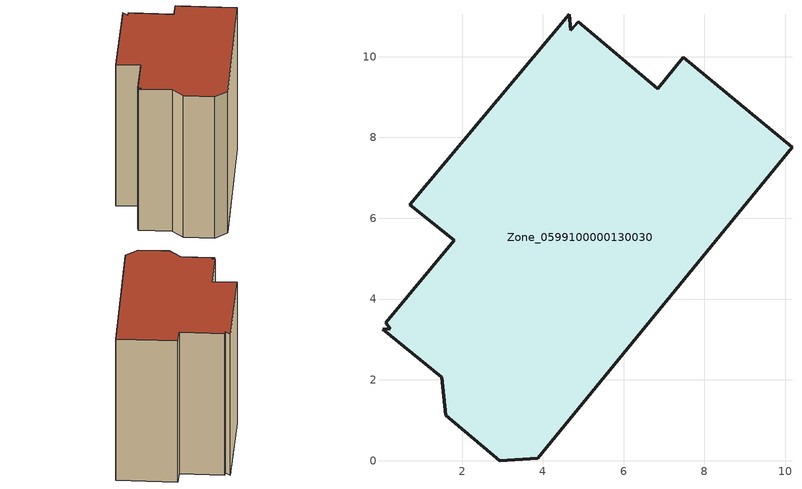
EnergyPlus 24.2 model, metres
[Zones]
Zone_0599100000130030
 floor ground (C_G): 4.87,10.86 6.84,9.21 7.48,9.98 10.17,7.76 3.87,0.06 2.94,0 1.59,1.12 1.5,2.06 0.03,3.25 0.23,3.27 0.11,3.41 1.81,5.46 0.71,6.34 4.65,11.05 4.69,10.66 z0
 wall outside (C_F): 10.17,7.76 7.48,9.98 6.84,9.21 4.87,10.86 4.69,10.66 4.65,11.05 0.71,6.34 1.81,5.46 0.11,3.41 0.23,3.27 0.03,3.25 1.5,2.06 1.59,1.12 2.94,0 3.87,0.06 10.17,7.76 z0:8.97
 roof outside (C_R): 6.84,9.21 4.87,10.86 4.69,10.66 4.65,11.05 0.71,6.34 1.81,5.46 0.11,3.41 0.23,3.27 0.03,3.25 1.5,2.06 1.59,1.12 2.94,0 3.87,0.06 10.17,7.76 7.48,9.98 z8.97
[BUILDING]
Pand.0599100000130030: North Axis=0; Terrain=City; Loads Convergence Tolerance Value=0.04; Temperature Convergence Tolerance Value=0.4; Solar Distribution=FullExterior; Maximum Number of Warmup Days=25; Minimum Number of Warmup Days=1
[Site:Location]
Rotterdam.The.Hague.AP_ZH_NLD Design_Conditions: Latitude=51.96; Longitude=4.45; Time Zone=1; Elevation=-4.5
[SITE:GROUNDTEMPERATURE:BUILDINGSURFACE]
18, 18, 18, 18, 18, 18, 18, 18, 18, 18, 18, 18
[MATERIAL] Thermal Absorptance=0.9; Solar Absorptance=0.7; Visible Absorptance=0.7
Name | Roughness | Thickness | Conductivity | Density | Specific Heat
G.TC.1946 | MediumSmooth | 0.15 | 1 | 540 | 1210
F.TC.1946 | Rough | 0.3 | 0.857143 | 1920 | 840
R.TC.1946 | MediumRough | 0.2 | 0.909091 | 1500 | 1000
[CONSTRUCTION]
C_G: G.TC.1946
C_F: F.TC.1946
C_R: R.TC.1946
[ZONE]
Zone_0599100000130030: Type=1; Multiplier=1; Ceiling Height=Autocalculate; Volume=Autocalculate; Floor Area=autocalculate; Part of Total Floor Area=Yes
[ZONEINFILTRATION:DESIGNFLOWRATE]
Infil_Zone_0599100000130030: Zone or ZoneList or Space or SpaceList=Zone_0599100000130030; Schedule=AlwaysOn; Design Flow Rate Calculation Method=Flow/Area; Flow Rate per Floor Area=0.003; Constant Term Coefficient=1; Temperature Term Coefficient=0; Velocity Term Coefficient=0; Velocity Squared Term Coefficient=0
[HVACTEMPLATE:ZONE:IDEALLOADSAIRSYSTEM]
Zone_0599100000130030: Maximum Heating Supply Air Temperature=50; Minimum Cooling Supply Air Temperature=13; Maximum Heating Supply Air Humidity Ratio=0.0156; Minimum Cooling Supply Air Humidity Ratio=0.0077; Heating Limit=NoLimit; Cooling Limit=NoLimit; Dehumidification Control Type=ConstantSensibleHeatRatio; Cooling Sensible Heat Ratio=0.7; Dehumidification Setpoint=60; Humidification Control Type=None; Humidification Setpoint=30; Outdoor Air Method=None; Outdoor Air Flow Rate per Person=0.00944; Outdoor Air Flow Rate per Zone Floor Area=0; Outdoor Air Flow Rate per Zone=0; Demand Controlled Ventilation Type=None; Outdoor Air Economizer Type=NoEconomizer; Heat Recovery Type=None; Sensible Heat Recovery Effectiveness=0.7; Latent Heat Recovery Effectiveness=0.65
[ZONECONTROL:THERMOSTAT]
ThermostatControl_Zone_0599100000130030: Zone or ZoneList=Zone_0599100000130030; Control Type Schedule=DualSetpointControlType; Control 1=Thermostat_Zone_0599100000130030; Temperature Difference Between Cutout And Setpoint=0
[THERMOSTATSETPOINT:DUALSETPOINT]
Thermostat_Zone_0599100000130030: Heating Setpoint Temperature Schedule=HeatingSetpoint_Zone_0599100000130030; Cooling Setpoint Temperature Schedule=CoolingSetpoint_Zone_0599100000130030
[SCHEDULE:COMPACT]
HeatingSetpoint_Zone_0599100000130030: Through: 12/31, For: AllDays, Until: 24:00, 21
CoolingSetpoint_Zone_0599100000130030: Through: 12/31, For: AllDays, Until: 24:00, 24
DualSetpointControlType: Through: 12/31, For: AllDays, Until: 24:00, 4
AlwaysOn: Through: 12/31, For: AllDays, Until: 24:00, 1
